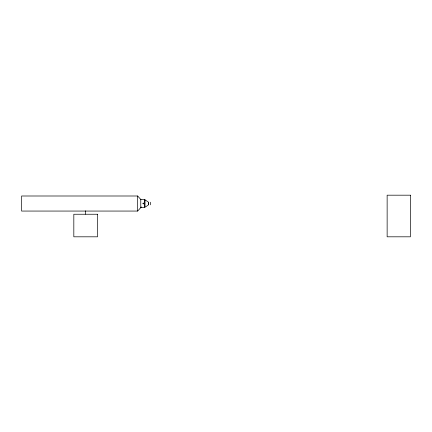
<?xml version="1.0" encoding="UTF-8"?>
<svg xmlns="http://www.w3.org/2000/svg" width="432" height="432" viewBox="0 0 432 432"><rect width="100%" height="100%" fill="white"/><g stroke="black" fill="none" stroke-linecap="round" stroke-linejoin="round"><path stroke-width="0.65" d="M143.467 203.11C141.647 203.094 144.218 204.93 143.537 203.153M140.962 199.649L137.662 195.998L21.6 195.998L21.6 211.059L137.662 211.059L141.377 206.95M145.017 199.832L148.327 202.052L148.327 205.006L145.017 207.23L145.017 199.838M150.59 202.23L150.59 204.833M148.554 202.727L148.554 204.331M137.662 195.998L137.662 211.059M85.676 210.854L85.676 214.18M410.4 195.188L387.137 195.188L387.137 236.812L410.4 236.812L410.4 195.188M144.661 199.438L140.767 199.438L140.767 207.614L144.661 207.625L144.661 199.444M97.535 214.245L73.823 214.245L73.823 236.812L97.535 236.812L97.535 214.245"/></g></svg>
